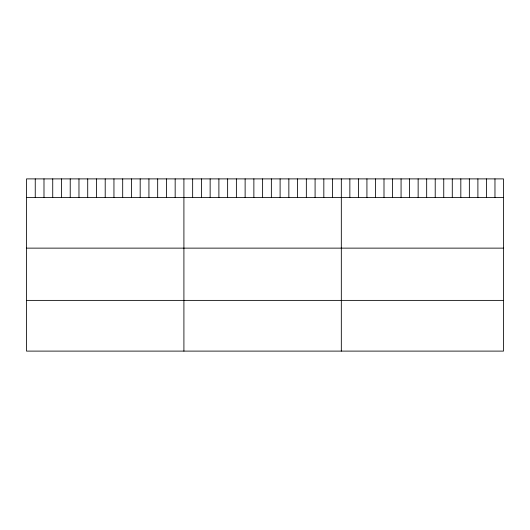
<?xml version="1.0" encoding="UTF-8"?>
<svg xmlns="http://www.w3.org/2000/svg" width="530" height="530" viewBox="0 0 530 530"><rect width="100%" height="100%" fill="white"/><g stroke="black" fill="none" stroke-linecap="round" stroke-linejoin="round"><path stroke-width="0.79" d="M503.5 197.412L503.5 351.105L26.5 351.105L26.5 178.895L503.5 178.895L503.5 197.412L26.5 197.412M26.5 248.133L503.5 248.133M26.5 300.384L503.5 300.384M494.967 178.895L494.967 197.412M486.427 178.895L486.427 197.412M477.894 178.895L477.894 197.412M469.355 178.895L469.355 197.412M460.822 178.895L460.822 197.412M452.282 178.895L452.282 197.412M443.749 178.895L443.749 197.412M435.216 178.895L435.216 197.412M426.676 178.895L426.676 197.412M418.143 178.895L418.143 197.412M409.604 178.895L409.604 197.412M401.071 178.895L401.071 197.412M392.538 178.895L392.538 197.412M383.998 178.895L383.998 197.412M375.465 178.895L375.465 197.412M366.926 178.895L366.926 197.412M358.393 178.895L358.393 197.412M349.853 178.895L349.853 197.412M341.32 178.895L341.32 351.105M332.575 178.895L332.575 197.412M323.83 178.895L323.83 197.412M315.085 178.895L315.085 197.412M306.34 178.895L306.34 197.412M297.595 178.895L297.595 197.412M288.85 178.895L288.85 197.412M280.105 178.895L280.105 197.412M271.36 178.895L271.36 197.412M262.615 178.895L262.615 197.412M253.87 178.895L253.87 197.412M245.125 178.895L245.125 197.412M236.38 178.895L236.38 197.412M227.635 178.895L227.635 197.412M218.89 178.895L218.89 197.412M210.145 178.895L210.145 197.412M201.4 178.895L201.4 197.412M192.655 178.895L192.655 197.412M183.91 178.895L183.91 351.105M175.165 178.895L175.165 197.412M166.42 178.895L166.42 197.412M157.675 178.895L157.675 197.412M148.93 178.895L148.93 197.412M140.185 178.895L140.185 197.412M131.44 178.895L131.44 197.412M122.695 178.895L122.695 197.412M113.95 178.895L113.95 197.412M105.205 178.895L105.205 197.412M96.46 178.895L96.46 197.412M87.715 178.895L87.715 197.412M78.97 178.895L78.97 197.412M70.225 178.895L70.225 197.412M61.48 178.895L61.48 197.412M52.735 178.895L52.735 197.412M43.99 178.895L43.99 197.412M35.245 178.895L35.245 197.412"/></g></svg>
